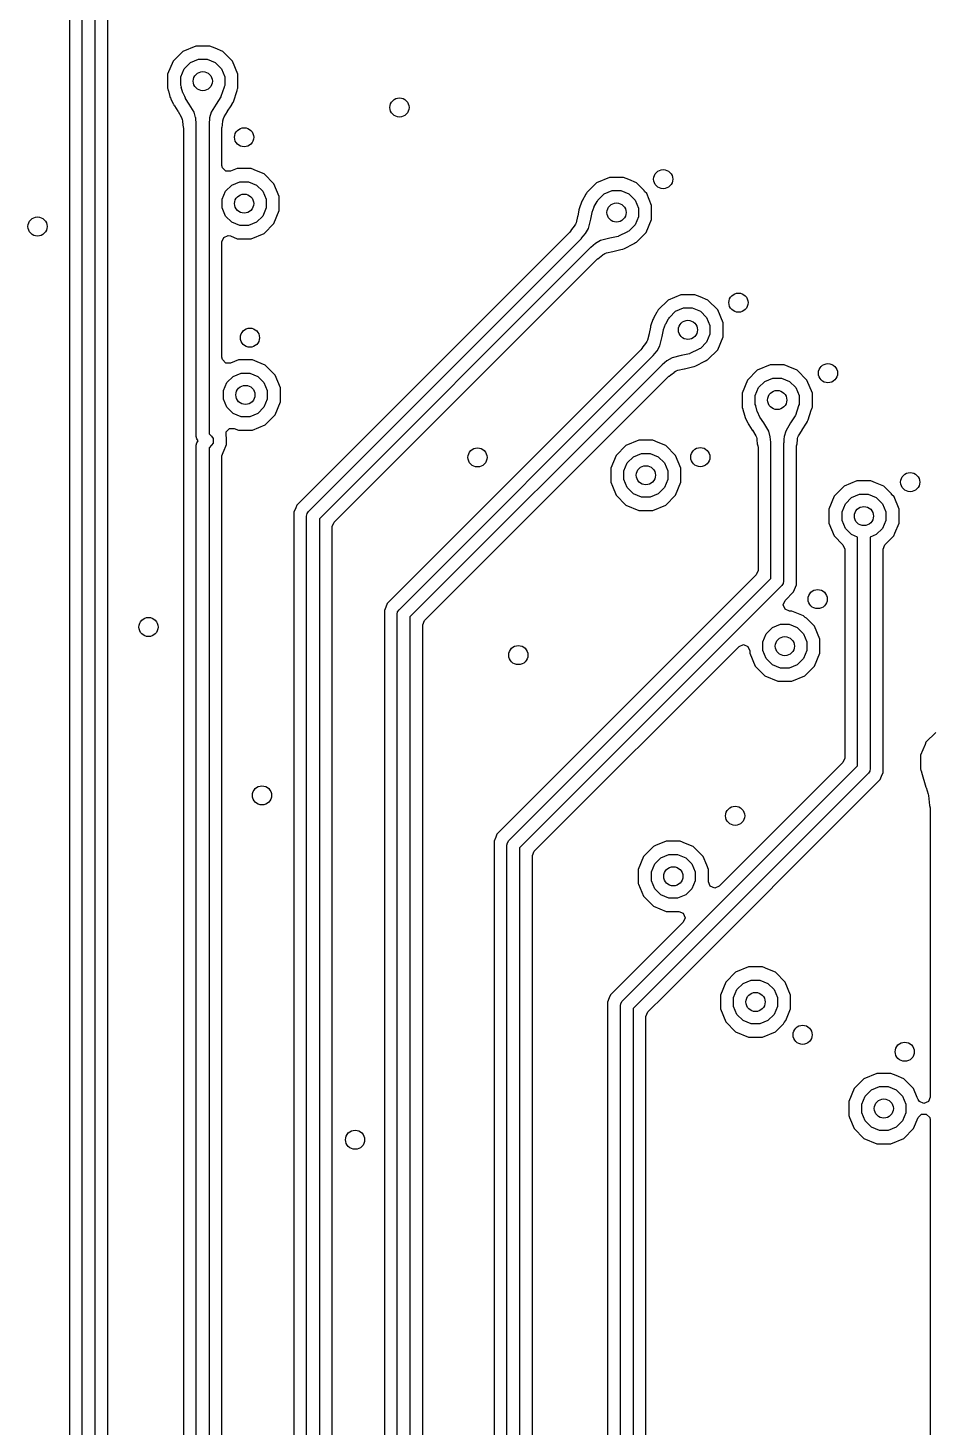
# Model space of a CAD drawing. Extents: x 114.9 to 199.6, y -137.1 to -76.7.
# Drawn here: x 184.49 to 191.57, y -117.77 to -106.8 of the extents above; entities that cross this region are included whole.
import ezdxf

# ---------------------------------------------------------------- set-up
doc = ezdxf.new("R2010")
doc.units = 0
doc.layers.add('BLACK', color=7, linetype='CONTINUOUS')

msp = doc.modelspace()

# ---------------------------------------------------------------- linework, layer by layer
at = {"layer": 'BLACK', "linetype": 'CONTINUOUS'}
for p, q in [((184.8095, -97.700065), (184.8095, -121.497363)), ((184.91, -121.559289), (184.91, -97.73)), ((185.01, -97.75071), (185.01, -121.58)), ((185.1105, -121.609936), (185.1105, -106.135198)), ((185.800986, -106.944637), (185.699728, -106.986581)), ((185.800988, -106.944637), (185.800986, -106.944637)), ((185.910588, -106.944637), (185.800988, -106.944637)), ((185.910589, -106.944637), (185.910588, -106.944637)), ((185.952532, -106.962011), (185.910589, -106.944637)), ((185.699728, -106.986581), (185.622232, -107.064077)), ((185.758563, -107.07463), (185.821647, -107.0485)), ((185.821647, -107.0485), (185.889929, -107.0485)), ((185.889929, -107.0485), (185.953013, -107.07463)), ((186.011846, -106.98658), (185.952532, -106.962011)), ((186.011847, -106.986581), (186.011846, -106.98658)), ((186.011849, -106.986582), (186.011847, -106.986581)), ((186.089343, -107.064076), (186.011849, -106.986582)), ((185.622232, -107.064077), (185.580288, -107.165335)), ((185.580288, -107.165335), (185.580288, -107.274937)), ((185.684151, -107.185996), (185.710281, -107.122912)), ((185.710281, -107.122912), (185.758563, -107.07463)), ((185.953013, -107.07463), (186.001295, -107.122912)), ((186.001295, -107.122912), (186.027425, -107.185996)), ((186.089343, -107.064077), (186.089343, -107.064076)), ((186.089345, -107.064079), (186.089343, -107.064077)), ((186.131288, -107.165337), (186.089345, -107.064079)), ((186.131288, -107.274937), (186.131288, -107.165337)), ((185.580288, -107.274937), (185.582279, -107.279745)), ((185.582279, -107.279745), (185.585257, -107.292254)), ((185.684151, -107.254278), (185.684151, -107.185996)), ((185.687881, -107.263283), (185.684151, -107.254278)), ((185.687505, -107.266354), (185.687881, -107.263283)), ((185.699929, -107.311085), (185.687505, -107.266354)), ((186.02322, -107.266809), (185.998186, -107.341429)), ((186.02359, -107.265435), (186.02322, -107.266809)), ((186.027425, -107.254278), (186.023339, -107.26414)), ((186.023339, -107.26414), (186.02359, -107.265435)), ((186.027425, -107.185996), (186.027425, -107.254278)), ((186.126187, -107.290184), (186.128667, -107.281263)), ((186.128667, -107.281263), (186.131288, -107.274937)), ((185.585257, -107.292254), (185.58544, -107.292223)), ((185.58544, -107.292223), (185.585851, -107.294584)), ((185.585851, -107.294584), (185.598276, -107.339318)), ((185.598276, -107.339318), (185.600946, -107.347591)), ((185.600946, -107.347591), (185.60161, -107.349392)), ((185.60161, -107.349392), (185.604963, -107.357443)), ((185.604963, -107.357443), (185.604968, -107.357453)), ((185.604968, -107.357453), (185.624211, -107.39875)), ((185.700596, -107.312894), (185.699929, -107.311085)), ((185.713892, -107.341429), (185.700596, -107.312894)), ((185.719839, -107.354191), (185.713892, -107.341429)), ((185.720694, -107.355717), (185.719839, -107.354191)), ((185.750086, -107.399947), (185.720694, -107.355717)), ((185.996918, -107.344062), (185.96066, -107.400123)), ((185.998186, -107.341429), (185.996918, -107.344062)), ((186.08697, -107.398745), (186.09196, -107.389856)), ((186.09196, -107.389856), (186.091967, -107.389842)), ((186.091967, -107.389842), (186.09197, -107.389837)), ((186.09197, -107.389837), (186.093238, -107.387204)), ((186.093238, -107.387204), (186.098207, -107.374985)), ((186.098207, -107.374985), (186.123241, -107.300365)), ((186.123241, -107.300365), (186.125091, -107.294242)), ((186.125091, -107.294242), (186.125461, -107.292868)), ((186.125461, -107.292866), (186.125484, -107.292716)), ((186.125461, -107.292868), (186.125461, -107.292866)), ((186.125484, -107.292716), (186.126058, -107.290647)), ((186.126058, -107.290647), (186.126184, -107.290183)), ((186.126184, -107.290183), (186.126187, -107.290184)), ((185.624211, -107.39875), (185.62554, -107.401345)), ((185.62554, -107.401345), (185.627805, -107.405767)), ((185.627805, -107.405767), (185.628656, -107.407285)), ((185.628656, -107.407285), (185.632821, -107.4141)), ((185.632821, -107.4141), (185.660111, -107.455167)), ((185.660111, -107.455167), (185.661401, -107.457217)), ((185.661401, -107.457217), (185.687135, -107.500434)), ((185.687135, -107.500434), (185.692259, -107.512437)), ((185.788404, -107.464297), (185.750086, -107.399947)), ((185.788404, -107.464298), (185.788404, -107.464297)), ((185.788406, -107.464302), (185.788404, -107.464298)), ((185.799362, -107.50391), (185.788406, -107.464302)), ((185.922029, -107.463831), (185.909629, -107.507665)), ((185.96066, -107.400123), (185.922029, -107.46383)), ((185.922029, -107.46383), (185.922029, -107.463831)), ((186.017845, -107.512692), (186.023094, -107.500632)), ((186.023094, -107.500632), (186.049729, -107.456709)), ((186.049729, -107.456709), (186.050483, -107.455505)), ((186.050483, -107.455505), (186.077257, -107.414108)), ((186.077257, -107.414108), (186.085505, -107.401356)), ((186.085505, -107.401356), (186.08697, -107.398745)), ((185.692259, -107.512437), (185.694807, -107.521648)), ((185.694807, -107.521648), (185.694816, -107.521678)), ((185.694816, -107.521678), (185.696446, -107.530994)), ((185.696446, -107.530994), (185.69898, -107.564034)), ((185.69898, -107.564034), (185.698981, -107.564036)), ((185.698981, -107.564036), (185.702931, -107.579266)), ((185.702931, -107.579266), (185.7045, -107.591568)), ((185.7045, -107.591568), (185.7045, -110.039761)), ((185.800493, -107.507996), (185.799362, -107.50391)), ((185.804171, -107.555969), (185.800493, -107.507996)), ((185.805, -107.557771), (185.804171, -107.555969)), ((185.805, -110.005), (185.805, -107.557771)), ((185.905845, -107.555987), (185.905, -107.557647)), ((185.905, -107.557647), (185.905, -109.984289)), ((185.909628, -107.507667), (185.905845, -107.555987)), ((185.909629, -107.507665), (185.909628, -107.507667)), ((186.0055, -107.590603), (186.005994, -107.58366)), ((186.0055, -107.880748), (186.0055, -107.590603)), ((186.005994, -107.58366), (186.006453, -107.580451)), ((186.006453, -107.580451), (186.011023, -107.564221)), ((186.011023, -107.564221), (186.013733, -107.529591)), ((186.013733, -107.529591), (186.013955, -107.528043)), ((186.013955, -107.528043), (186.014259, -107.527528)), ((186.014259, -107.527528), (186.015308, -107.521659)), ((186.015308, -107.521659), (186.017845, -107.512692)), ((186.00923, -107.8995), (186.0055, -107.880748)), ((186.035749, -107.926018), (186.00923, -107.8995)), ((186.073252, -107.926018), (186.035749, -107.926018)), ((186.125198, -107.9045), (186.073252, -107.926018)), ((186.1252, -107.9045), (186.125198, -107.9045)), ((186.2348, -107.9045), (186.1252, -107.9045)), ((186.234801, -107.9045), (186.2348, -107.9045)), ((186.276744, -107.921874), (186.234801, -107.9045)), ((186.336058, -107.946443), (186.276744, -107.921874)), ((186.034493, -108.082775), (186.082775, -108.034493)), ((186.082775, -108.034493), (186.145859, -108.008363)), ((186.145859, -108.008363), (186.214141, -108.008363)), ((186.214141, -108.008363), (186.277225, -108.034493)), ((186.277225, -108.034493), (186.325507, -108.082775)), ((186.336059, -107.946444), (186.336058, -107.946443)), ((186.336061, -107.946445), (186.336059, -107.946444)), ((186.413555, -108.023939), (186.336061, -107.946445)), ((186.413555, -108.02394), (186.413555, -108.023939)), ((186.413557, -108.023942), (186.413555, -108.02394)), ((186.4555, -108.1252), (186.413557, -108.023942)), ((188.943939, -108.016444), (188.866443, -108.093941)), ((188.94394, -108.016444), (188.943939, -108.016444)), ((189.045198, -107.9745), (188.94394, -108.016444)), ((189.0452, -107.9745), (189.045198, -107.9745)), ((189.1548, -107.9745), (189.0452, -107.9745)), ((189.154801, -107.9745), (189.1548, -107.9745)), ((189.196744, -107.991874), (189.154801, -107.9745)), ((189.256058, -108.016443), (189.196744, -107.991874)), ((189.256059, -108.016444), (189.256058, -108.016443)), ((189.256061, -108.016445), (189.256059, -108.016444)), ((189.317417, -108.077801), (189.256061, -108.016445)), ((186.008363, -108.145859), (186.034493, -108.082775)), ((186.008363, -108.214141), (186.008363, -108.145859)), ((186.325507, -108.082775), (186.351637, -108.145859)), ((186.351637, -108.145859), (186.351637, -108.214141)), ((186.4555, -108.2348), (186.4555, -108.1252)), ((188.833729, -108.152057), (188.829775, -108.159782)), ((188.856471, -108.111799), (188.833729, -108.152057)), ((188.857856, -108.109828), (188.856471, -108.111799)), ((188.864438, -108.09878), (188.857706, -108.109723)), ((188.857706, -108.109723), (188.857856, -108.109828)), ((188.866442, -108.093942), (188.864438, -108.09878)), ((188.866443, -108.093941), (188.866442, -108.093942)), ((188.950759, -108.161788), (188.954493, -108.152775)), ((188.954493, -108.152775), (189.002775, -108.104493)), ((189.002775, -108.104493), (189.065859, -108.078363)), ((189.065859, -108.078363), (189.134141, -108.078363)), ((189.134141, -108.078363), (189.197225, -108.104493)), ((189.197225, -108.104493), (189.245507, -108.152775)), ((189.245507, -108.152775), (189.271637, -108.215859)), ((189.320675, -108.085666), (189.317417, -108.077801)), ((189.336814, -108.101805), (189.320675, -108.085666)), ((189.3755, -108.1952), (189.336814, -108.101805)), ((186.034493, -108.277225), (186.008363, -108.214141)), ((186.351637, -108.214141), (186.325507, -108.277225)), ((186.413557, -108.336058), (186.4555, -108.2348)), ((188.805307, -108.229577), (188.795595, -108.278516)), ((188.807165, -108.22178), (188.805307, -108.229577)), ((188.807632, -108.220105), (188.807165, -108.22178)), ((188.810096, -108.212415), (188.807632, -108.220105)), ((188.825613, -108.169692), (188.810096, -108.212415)), ((188.828968, -108.161533), (188.825613, -108.169692)), ((188.829775, -108.159782), (188.828968, -108.161533)), ((188.898341, -108.302763), (188.908787, -108.250123)), ((188.908787, -108.250123), (188.909259, -108.24843)), ((188.909259, -108.24843), (188.924778, -108.205701)), ((188.924778, -108.205701), (188.925587, -108.203946)), ((188.925587, -108.203946), (188.948326, -108.163692)), ((188.948326, -108.163692), (188.950759, -108.161788)), ((189.271637, -108.215859), (189.271637, -108.284141)), ((189.3755, -108.3048), (189.3755, -108.1952)), ((186.082775, -108.325507), (186.034493, -108.277225)), ((186.145859, -108.351637), (186.082775, -108.325507)), ((186.214141, -108.351637), (186.145859, -108.351637)), ((186.277225, -108.325507), (186.214141, -108.351637)), ((186.325507, -108.277225), (186.277225, -108.325507)), ((186.336061, -108.413555), (186.413555, -108.336061)), ((186.413555, -108.33606), (186.413557, -108.336058)), ((186.413555, -108.336061), (186.413555, -108.33606)), ((188.767947, -108.357807), (188.74646, -108.382892)), ((188.77341, -108.350006), (188.767947, -108.357807)), ((188.778018, -108.341837), (188.77341, -108.350006)), ((188.782878, -108.329643), (188.778018, -108.341837)), ((188.79507, -108.280857), (188.782878, -108.329643)), ((188.795595, -108.278516), (188.79507, -108.280857)), ((188.857888, -108.414981), (188.880169, -108.375485)), ((188.880169, -108.375485), (188.898341, -108.302763)), ((189.245507, -108.347225), (189.197225, -108.395507)), ((189.271637, -108.284141), (189.245507, -108.347225)), ((189.333557, -108.406058), (189.3755, -108.3048)), ((186.0055, -108.479251), (186.019852, -108.444603)), ((186.0055, -109.38489), (186.0055, -108.479251)), ((186.019852, -108.444603), (186.0545, -108.430251)), ((186.0545, -108.430251), (186.073246, -108.433979)), ((186.073246, -108.433979), (186.1252, -108.4555)), ((186.1252, -108.4555), (186.125202, -108.4555)), ((186.125202, -108.4555), (186.234798, -108.4555)), ((186.234798, -108.4555), (186.2348, -108.4555)), ((186.2348, -108.4555), (186.336058, -108.413557)), ((186.336058, -108.413557), (186.33606, -108.413555)), ((186.33606, -108.413555), (186.336061, -108.413555)), ((188.730907, -108.406252), (186.592414, -110.544745)), ((186.684645, -110.594645), (188.825889, -108.453399)), ((188.738504, -108.39643), (188.730907, -108.406252)), ((188.746455, -108.3829), (188.738504, -108.39643)), ((188.74646, -108.382892), (188.746455, -108.3829)), ((188.825889, -108.453399), (188.826581, -108.451529)), ((188.826581, -108.451529), (188.839455, -108.436499)), ((188.839455, -108.436499), (188.857888, -108.414981)), ((188.975267, -108.46951), (188.935435, -108.491818)), ((188.97527, -108.469509), (188.975267, -108.46951)), ((189.047261, -108.451652), (188.97527, -108.469509)), ((189.112347, -108.437461), (189.047261, -108.451652)), ((189.115079, -108.436499), (189.112347, -108.437461)), ((189.18541, -108.401402), (189.115079, -108.436499)), ((189.186632, -108.400697), (189.18541, -108.401402)), ((189.187385, -108.399582), (189.186632, -108.400697)), ((189.197225, -108.395507), (189.187385, -108.399582)), ((189.241768, -108.490696), (189.249834, -108.486134)), ((189.249834, -108.486134), (189.256058, -108.483557)), ((189.256058, -108.483557), (189.333557, -108.406058)), ((188.896705, -108.524005), (186.77, -110.65071)), ((188.89847, -108.523431), (188.896705, -108.524005)), ((188.935435, -108.491818), (188.89847, -108.523431)), ((188.967039, -108.603609), (188.993599, -108.580893)), ((188.993599, -108.580893), (188.994842, -108.579961)), ((188.994842, -108.579961), (188.995416, -108.579813)), ((188.995416, -108.579813), (189.000303, -108.576405)), ((189.000303, -108.576405), (189.008687, -108.57171)), ((189.008687, -108.57171), (189.020826, -108.566905)), ((189.020826, -108.566905), (189.070618, -108.554554)), ((189.070618, -108.554554), (189.071799, -108.554279)), ((189.071799, -108.554279), (189.134822, -108.540539)), ((189.134822, -108.540539), (189.147387, -108.536972)), ((189.147387, -108.536972), (189.150119, -108.53601)), ((189.150119, -108.53601), (189.162186, -108.530898)), ((189.162186, -108.530898), (189.232517, -108.495801)), ((189.232517, -108.495801), (189.238131, -108.492785)), ((189.238131, -108.492785), (189.239353, -108.49208)), ((189.239353, -108.49208), (189.239362, -108.492071)), ((189.239362, -108.492071), (189.239445, -108.492011)), ((189.239445, -108.492011), (189.240837, -108.491223)), ((189.240837, -108.491223), (189.241764, -108.490689)), ((189.241764, -108.490689), (189.241768, -108.490696)), ((186.884851, -110.677987), (188.944478, -108.618359)), ((188.944478, -108.618359), (188.949713, -108.613819)), ((188.949713, -108.613819), (188.952313, -108.611868)), ((188.952313, -108.611868), (188.967039, -108.603609)), ((189.605198, -108.8945), (189.50394, -108.936444)), ((189.6052, -108.8945), (189.605198, -108.8945)), ((189.7148, -108.8945), (189.6052, -108.8945)), ((189.714801, -108.8945), (189.7148, -108.8945)), ((189.756744, -108.911874), (189.714801, -108.8945)), ((189.816058, -108.936443), (189.756744, -108.911874)), ((189.416471, -109.031799), (189.393729, -109.072057)), ((189.417856, -109.029828), (189.416471, -109.031799)), ((189.424438, -109.01878), (189.417706, -109.029723)), ((189.417706, -109.029723), (189.417856, -109.029828)), ((189.426442, -109.013942), (189.424438, -109.01878)), ((189.426443, -109.013941), (189.426442, -109.013942)), ((189.503939, -108.936444), (189.426443, -109.013941)), ((189.50394, -108.936444), (189.503939, -108.936444)), ((189.514493, -109.072775), (189.562775, -109.024493)), ((189.562775, -109.024493), (189.625859, -108.998363)), ((189.625859, -108.998363), (189.694141, -108.998363)), ((189.694141, -108.998363), (189.757225, -109.024493)), ((189.757225, -109.024493), (189.805507, -109.072775)), ((189.816059, -108.936444), (189.816058, -108.936443)), ((189.816061, -108.936445), (189.816059, -108.936444)), ((189.893555, -109.013939), (189.816061, -108.936445)), ((189.893555, -109.01394), (189.893555, -109.013939)), ((189.893557, -109.013942), (189.893555, -109.01394)), ((189.9355, -109.1152), (189.893557, -109.013942)), ((189.367165, -109.14178), (189.365307, -109.149577)), ((189.367632, -109.140105), (189.367165, -109.14178)), ((189.370096, -109.132415), (189.367632, -109.140105)), ((189.385613, -109.089692), (189.370096, -109.132415)), ((189.388968, -109.081533), (189.385613, -109.089692)), ((189.389775, -109.079782), (189.388968, -109.081533)), ((189.393729, -109.072057), (189.389775, -109.079782)), ((189.469259, -109.16843), (189.484778, -109.125701)), ((189.484778, -109.125701), (189.485587, -109.123946)), ((189.485587, -109.123946), (189.508326, -109.083692)), ((189.508326, -109.083692), (189.510759, -109.081788)), ((189.510759, -109.081788), (189.514493, -109.072775)), ((189.805507, -109.072775), (189.831637, -109.135859)), ((189.831637, -109.135859), (189.831637, -109.204141)), ((189.9355, -109.2248), (189.9355, -109.1152)), ((189.342878, -109.249643), (189.338018, -109.261837)), ((189.35507, -109.200857), (189.342878, -109.249643)), ((189.355595, -109.198516), (189.35507, -109.200857)), ((189.365307, -109.149577), (189.355595, -109.198516)), ((189.440169, -109.295485), (189.458341, -109.222763)), ((189.458341, -109.222763), (189.468787, -109.170123)), ((189.468787, -109.170123), (189.469259, -109.16843)), ((189.831637, -109.204141), (189.805507, -109.267225)), ((189.893557, -109.326058), (189.9355, -109.2248)), ((189.290907, -109.326252), (187.302414, -111.314745)), ((189.298504, -109.31643), (189.290907, -109.326252)), ((189.306455, -109.3029), (189.298504, -109.31643)), ((189.30646, -109.302892), (189.306455, -109.3029)), ((189.327947, -109.277807), (189.30646, -109.302892)), ((189.33341, -109.270006), (189.327947, -109.277807)), ((189.338018, -109.261837), (189.33341, -109.270006)), ((189.386581, -109.371529), (189.399455, -109.356499)), ((189.399455, -109.356499), (189.417888, -109.334981)), ((189.417888, -109.334981), (189.440169, -109.295485)), ((189.672347, -109.357461), (189.607261, -109.371652)), ((189.675079, -109.356499), (189.672347, -109.357461)), ((189.74541, -109.321402), (189.675079, -109.356499)), ((189.746632, -109.320697), (189.74541, -109.321402)), ((189.747385, -109.319582), (189.746632, -109.320697)), ((189.757225, -109.315507), (189.747385, -109.319582)), ((189.805507, -109.267225), (189.757225, -109.315507)), ((189.816058, -109.403557), (189.893557, -109.326058)), ((186.00923, -109.403642), (186.0055, -109.38489)), ((186.035749, -109.43016), (186.00923, -109.403642)), ((186.073252, -109.43016), (186.035749, -109.43016)), ((186.135198, -109.4045), (186.073252, -109.43016)), ((186.1352, -109.4045), (186.135198, -109.4045)), ((186.2448, -109.4045), (186.1352, -109.4045)), ((186.244801, -109.4045), (186.2448, -109.4045)), ((186.28222, -109.42), (186.244801, -109.4045)), ((186.346058, -109.446443), (186.28222, -109.42)), ((186.346059, -109.446444), (186.346058, -109.446443)), ((186.346061, -109.446445), (186.346059, -109.446444)), ((186.423555, -109.523939), (186.346061, -109.446445)), ((187.394645, -111.364645), (189.385889, -109.373399)), ((189.456705, -109.444005), (187.48, -111.42071)), ((189.385889, -109.373399), (189.386581, -109.371529)), ((189.45847, -109.443431), (189.456705, -109.444005)), ((189.495435, -109.411818), (189.45847, -109.443431)), ((189.535267, -109.38951), (189.495435, -109.411818)), ((189.53527, -109.389509), (189.535267, -109.38951)), ((189.607261, -109.371652), (189.53527, -109.389509)), ((189.580826, -109.486905), (189.630618, -109.474554)), ((189.630618, -109.474554), (189.631799, -109.474279)), ((189.631799, -109.474279), (189.694822, -109.460539)), ((189.694822, -109.460539), (189.707387, -109.456972)), ((189.707387, -109.456972), (189.710119, -109.45601)), ((189.710119, -109.45601), (189.722186, -109.450898)), ((189.722186, -109.450898), (189.792517, -109.415801)), ((189.792517, -109.415801), (189.798131, -109.412785)), ((189.798131, -109.412785), (189.799353, -109.41208)), ((189.799353, -109.41208), (189.799362, -109.412071)), ((189.799362, -109.412071), (189.799445, -109.412011)), ((189.799445, -109.412011), (189.800868, -109.411206)), ((189.800868, -109.411206), (189.801764, -109.410689)), ((189.801764, -109.410689), (189.801768, -109.410696)), ((189.801768, -109.410696), (189.809834, -109.406134)), ((189.809834, -109.406134), (189.816058, -109.403557)), ((190.305198, -109.4445), (190.20394, -109.486444)), ((190.3052, -109.4445), (190.305198, -109.4445)), ((190.4148, -109.4445), (190.3052, -109.4445)), ((190.414801, -109.4445), (190.4148, -109.4445)), ((190.44491, -109.456972), (190.414801, -109.4445)), ((190.516058, -109.486443), (190.44491, -109.456972)), ((186.018363, -109.645859), (186.044493, -109.582775)), ((186.044493, -109.582775), (186.092775, -109.534493)), ((186.092775, -109.534493), (186.155859, -109.508363)), ((186.155859, -109.508363), (186.224141, -109.508363)), ((186.224141, -109.508363), (186.287225, -109.534493)), ((186.287225, -109.534493), (186.335507, -109.582775)), ((186.335507, -109.582775), (186.361637, -109.645859)), ((186.423555, -109.52394), (186.423555, -109.523939)), ((186.423557, -109.523942), (186.423555, -109.52394)), ((186.4655, -109.6252), (186.423557, -109.523942)), ((188.787639, -110.255198), (189.504478, -109.538359)), ((189.504478, -109.538359), (189.509713, -109.533819)), ((189.509713, -109.533819), (189.512313, -109.531868)), ((189.512313, -109.531868), (189.527039, -109.523609)), ((189.527039, -109.523609), (189.553599, -109.500893)), ((189.553599, -109.500893), (189.554842, -109.499961)), ((189.554842, -109.499961), (189.555416, -109.499813)), ((189.555416, -109.499813), (189.560303, -109.496405)), ((189.560303, -109.496405), (189.568687, -109.49171)), ((189.568687, -109.49171), (189.580826, -109.486905)), ((190.126444, -109.56394), (190.0845, -109.665198)), ((190.20394, -109.486444), (190.126444, -109.56394)), ((190.214493, -109.622775), (190.262775, -109.574493)), ((190.262775, -109.574493), (190.325859, -109.548363)), ((190.325859, -109.548363), (190.394141, -109.548363)), ((190.394141, -109.548363), (190.457225, -109.574493)), ((190.457225, -109.574493), (190.505507, -109.622775)), ((190.516059, -109.486444), (190.516058, -109.486443)), ((190.516061, -109.486445), (190.516059, -109.486444)), ((190.593555, -109.563939), (190.516061, -109.486445)), ((190.593555, -109.56394), (190.593555, -109.563939)), ((190.593557, -109.563942), (190.593555, -109.56394)), ((190.6355, -109.6652), (190.593557, -109.563942)), ((186.018363, -109.714141), (186.018363, -109.645859)), ((186.361637, -109.645859), (186.361637, -109.714141)), ((186.4655, -109.7348), (186.4655, -109.6252)), ((190.0845, -109.665198), (190.0845, -109.7748)), ((190.188363, -109.685859), (190.214493, -109.622775)), ((190.188363, -109.754141), (190.188363, -109.685859)), ((190.505507, -109.622775), (190.531637, -109.685859)), ((190.531637, -109.685859), (190.531637, -109.754141)), ((190.6355, -109.7748), (190.6355, -109.6652)), ((186.044493, -109.777225), (186.018363, -109.714141)), ((186.092775, -109.825507), (186.044493, -109.777225)), ((186.335507, -109.777225), (186.287225, -109.825507)), ((186.361637, -109.714141), (186.335507, -109.777225)), ((186.423557, -109.836058), (186.4655, -109.7348)), ((190.0845, -109.7748), (190.086503, -109.779636)), ((190.086503, -109.779636), (190.089485, -109.792151)), ((190.089485, -109.792151), (190.089665, -109.79212)), ((190.089665, -109.79212), (190.090078, -109.794485)), ((190.090078, -109.794485), (190.102462, -109.839022)), ((190.192096, -109.763154), (190.188363, -109.754141)), ((190.191722, -109.766221), (190.192096, -109.763154)), ((190.204107, -109.810762), (190.191722, -109.766221)), ((190.527451, -109.766663), (190.502537, -109.84121)), ((190.527816, -109.765301), (190.527451, -109.766663)), ((190.531637, -109.754141), (190.527561, -109.763981)), ((190.527561, -109.763981), (190.527816, -109.765301)), ((190.602597, -109.874651), (190.627511, -109.800104)), ((190.627511, -109.800104), (190.629355, -109.793972)), ((190.629355, -109.793972), (190.62972, -109.79261)), ((190.62972, -109.792599), (190.629732, -109.792523)), ((190.62972, -109.79261), (190.62972, -109.792599)), ((190.629732, -109.792523), (190.630054, -109.79136)), ((190.630054, -109.79136), (190.630439, -109.789926)), ((190.630439, -109.789926), (190.630451, -109.789929)), ((190.630451, -109.789929), (190.632924, -109.781015)), ((190.632924, -109.781015), (190.6355, -109.7748)), ((186.155859, -109.851637), (186.092775, -109.825507)), ((186.224141, -109.851637), (186.155859, -109.851637)), ((186.287225, -109.825507), (186.224141, -109.851637)), ((186.2448, -109.9555), (186.346058, -109.913557)), ((186.346058, -109.913557), (186.34606, -109.913555)), ((186.34606, -109.913555), (186.346061, -109.913555)), ((186.346061, -109.913555), (186.423555, -109.836061)), ((186.423555, -109.83606), (186.423557, -109.836058)), ((186.423555, -109.836061), (186.423555, -109.83606)), ((190.102462, -109.839022), (190.105116, -109.847249)), ((190.105116, -109.847249), (190.105783, -109.849056)), ((190.105783, -109.849056), (190.109188, -109.857221)), ((190.109188, -109.857221), (190.117332, -109.874654)), ((190.117332, -109.874654), (190.128433, -109.898418)), ((190.128433, -109.898418), (190.131078, -109.903557)), ((190.131078, -109.903557), (190.13213, -109.905602)), ((190.13213, -109.905602), (190.132985, -109.907118)), ((190.132985, -109.907118), (190.137193, -109.913958)), ((190.137193, -109.913958), (190.16491, -109.955397)), ((190.204773, -109.812569), (190.204107, -109.810762)), ((190.224018, -109.853767), (190.204773, -109.812569)), ((190.224881, -109.855297), (190.224018, -109.853767)), ((190.254715, -109.899902), (190.224881, -109.855297)), ((190.293287, -109.964174), (190.254715, -109.899902)), ((190.465284, -109.899902), (190.427021, -109.96341)), ((190.501286, -109.843822), (190.465284, -109.899902)), ((190.502537, -109.84121), (190.501286, -109.843822)), ((190.555216, -109.9551), (190.590066, -109.900817)), ((190.590066, -109.900817), (190.596436, -109.889393)), ((190.596436, -109.889393), (190.597687, -109.886781)), ((190.597687, -109.886781), (190.602597, -109.874651)), ((185.808806, -110.024134), (185.805, -110.005)), ((185.905, -109.984289), (185.925355, -110.004644)), ((185.925355, -110.004644), (185.936194, -110.020865)), ((185.936194, -110.020865), (185.936194, -110.020866)), ((185.936194, -110.020866), (185.936194, -110.059135)), ((186.038871, -109.968641), (186.065387, -109.94212)), ((186.038874, -110.006143), (186.038871, -109.968641)), ((186.040499, -110.010064), (186.038874, -110.006143)), ((186.040499, -110.069936), (186.040499, -110.010064)), ((186.065387, -109.94212), (186.102888, -109.942116)), ((186.102888, -109.942116), (186.1352, -109.9555)), ((186.1352, -109.9555), (186.135202, -109.9555)), ((186.135202, -109.9555), (186.244798, -109.9555)), ((186.244798, -109.9555), (186.2448, -109.9555)), ((190.16491, -109.955397), (190.166196, -109.957425)), ((190.166196, -109.957425), (190.192078, -110.000552)), ((190.192078, -110.000552), (190.197265, -110.012613)), ((190.197265, -110.012613), (190.199782, -110.021646)), ((190.199782, -110.021646), (190.201434, -110.031024)), ((190.30546, -110.007858), (190.293287, -109.964174)), ((190.308809, -110.051221), (190.30546, -110.007858)), ((190.414628, -110.007352), (190.413089, -110.027059)), ((190.426806, -109.964174), (190.414628, -110.007352)), ((190.427021, -109.96341), (190.426806, -109.964174)), ((190.519264, -110.027159), (190.52031, -110.021296)), ((190.52031, -110.021296), (190.522919, -110.012045)), ((190.522919, -110.012045), (190.528106, -110.000061)), ((190.528106, -110.000061), (190.554536, -109.956193)), ((190.554536, -109.956193), (190.555216, -109.9551)), ((185.7045, -110.039761), (185.703626, -110.039761)), ((185.703626, -110.039761), (185.703626, -110.040239)), ((185.703626, -110.040239), (185.7045, -110.040239)), ((185.7045, -110.040239), (185.7045, -123.772363)), ((185.805, -110.075), (185.808806, -110.055866)), ((185.805, -123.834289), (185.805, -110.075)), ((185.819407, -110.04), (185.808806, -110.024134)), ((185.808806, -110.055866), (185.819407, -110.04)), ((185.925355, -110.075356), (185.905, -110.09571)), ((185.905, -110.09571), (185.905, -123.855)), ((185.936194, -110.059135), (185.925355, -110.075356)), ((186.0055, -110.157635), (186.016741, -110.130495)), ((186.014904, -110.129268), (186.017583, -110.125255)), ((186.016741, -110.130495), (186.014904, -110.129268)), ((186.017583, -110.125255), (186.017587, -110.125252)), ((186.017587, -110.125252), (186.040499, -110.069936)), ((189.17394, -110.076444), (189.096444, -110.15394)), ((189.275198, -110.0345), (189.17394, -110.076444)), ((189.2752, -110.0345), (189.275198, -110.0345)), ((189.3848, -110.0345), (189.2752, -110.0345)), ((189.384801, -110.0345), (189.3848, -110.0345)), ((189.426744, -110.051874), (189.384801, -110.0345)), ((189.486058, -110.076443), (189.426744, -110.051874)), ((189.486059, -110.076444), (189.486058, -110.076443)), ((189.486061, -110.076445), (189.486059, -110.076444)), ((189.563555, -110.153939), (189.486061, -110.076445)), ((190.201434, -110.031024), (190.203978, -110.063962)), ((190.203978, -110.063962), (190.203978, -110.063963)), ((190.203978, -110.063963), (190.207925, -110.079151)), ((190.207925, -110.079151), (190.2095, -110.091473)), ((190.2095, -110.091473), (190.2095, -111.057364)), ((190.309166, -110.055838), (190.308809, -110.051221)), ((190.31, -110.05765), (190.309166, -110.055838)), ((190.31, -111.11929), (190.31, -110.05765)), ((190.410842, -110.055848), (190.41, -110.057502)), ((190.41, -110.057502), (190.41, -111.14)), ((190.413089, -110.027059), (190.410842, -110.055848)), ((190.5105, -110.090444), (190.510991, -110.083521)), ((190.5105, -111.169936), (190.5105, -110.090444)), ((190.510991, -110.083521), (190.511449, -110.080305)), ((190.511449, -110.080305), (190.516022, -110.064059)), ((190.516022, -110.064059), (190.518742, -110.029205)), ((190.518742, -110.029205), (190.518961, -110.027673)), ((190.518961, -110.027673), (190.519264, -110.027159)), ((186.0055, -123.884936), (186.0055, -110.157635)), ((189.096444, -110.15394), (189.0545, -110.255198)), ((189.158363, -110.275859), (189.184493, -110.212775)), ((189.184493, -110.212775), (189.232775, -110.164493)), ((189.232775, -110.164493), (189.295859, -110.138363)), ((189.295859, -110.138363), (189.364141, -110.138363)), ((189.364141, -110.138363), (189.427225, -110.164493)), ((189.427225, -110.164493), (189.475507, -110.212775)), ((189.475507, -110.212775), (189.501637, -110.275859)), ((189.563555, -110.15394), (189.563555, -110.153939)), ((189.563557, -110.153942), (189.563555, -110.15394)), ((189.6055, -110.2552), (189.563557, -110.153942)), ((187.594851, -111.447987), (188.787639, -110.255198)), ((189.0545, -110.255198), (189.0545, -110.364801)), ((189.158363, -110.344141), (189.158363, -110.275859)), ((189.184493, -110.407225), (189.158363, -110.344141)), ((189.501637, -110.344141), (189.475507, -110.407225)), ((189.501637, -110.275859), (189.501637, -110.344141)), ((189.6055, -110.3648), (189.6055, -110.2552)), ((189.0545, -110.364801), (189.067608, -110.396445)), ((189.067608, -110.396445), (189.096443, -110.466058)), ((189.232775, -110.455507), (189.184493, -110.407225)), ((189.295859, -110.481637), (189.232775, -110.455507)), ((189.427225, -110.455507), (189.364141, -110.481637)), ((189.475507, -110.407225), (189.427225, -110.455507)), ((189.563557, -110.466058), (189.6055, -110.3648)), ((190.88394, -110.396444), (190.806444, -110.47394)), ((190.985198, -110.3545), (190.88394, -110.396444)), ((190.942775, -110.484493), (191.005859, -110.458363)), ((190.9852, -110.3545), (190.985198, -110.3545)), ((191.0948, -110.3545), (190.9852, -110.3545)), ((191.005859, -110.458363), (191.074141, -110.458363)), ((191.074141, -110.458363), (191.137225, -110.484493)), ((191.094801, -110.3545), (191.0948, -110.3545)), ((191.130926, -110.369464), (191.094801, -110.3545)), ((191.196058, -110.396443), (191.130926, -110.369464)), ((191.196059, -110.396444), (191.196058, -110.396443)), ((191.196061, -110.396445), (191.196059, -110.396444)), ((191.255008, -110.455392), (191.196061, -110.396445)), ((191.257377, -110.46111), (191.255008, -110.455392)), ((191.275924, -110.479657), (191.257377, -110.46111)), ((186.584048, -110.564943), (186.5695, -110.600062)), ((186.584049, -110.564941), (186.584048, -110.564943)), ((186.592411, -110.54475), (186.584049, -110.564941)), ((186.592414, -110.544745), (186.592411, -110.54475)), ((189.096443, -110.466058), (189.096444, -110.466059)), ((189.096444, -110.466059), (189.096445, -110.466061)), ((189.096445, -110.466061), (189.173939, -110.543555)), ((189.173939, -110.543555), (189.17394, -110.543555)), ((189.17394, -110.543555), (189.173942, -110.543557)), ((189.173942, -110.543557), (189.2752, -110.5855)), ((189.364141, -110.481637), (189.295859, -110.481637)), ((189.3848, -110.5855), (189.486058, -110.543557)), ((189.486058, -110.543557), (189.48606, -110.543555)), ((189.48606, -110.543555), (189.486061, -110.543555)), ((189.486061, -110.543555), (189.563555, -110.466061)), ((189.563555, -110.46606), (189.563557, -110.466058)), ((189.563555, -110.466061), (189.563555, -110.46606)), ((190.806444, -110.47394), (190.7645, -110.575198)), ((190.868363, -110.595859), (190.894493, -110.532775)), ((190.894493, -110.532775), (190.942775, -110.484493)), ((191.137225, -110.484493), (191.185507, -110.532775)), ((191.185507, -110.532775), (191.211637, -110.595859)), ((191.3155, -110.5752), (191.275924, -110.479657)), ((186.5695, -110.600062), (186.5695, -124.647364)), ((186.67, -110.63), (186.673806, -110.610866)), ((186.67, -124.709289), (186.67, -110.63)), ((186.673806, -110.610866), (186.684645, -110.594645)), ((186.77, -110.65071), (186.77, -124.73)), ((186.8705, -110.712634), (186.884851, -110.677987)), ((189.2752, -110.5855), (189.275202, -110.5855)), ((189.275202, -110.5855), (189.384798, -110.5855)), ((189.384798, -110.5855), (189.3848, -110.5855)), ((190.7645, -110.575198), (190.7645, -110.684801)), ((190.868363, -110.664141), (190.868363, -110.595859)), ((190.894493, -110.727225), (190.868363, -110.664141)), ((191.211637, -110.664141), (191.185507, -110.727225)), ((191.211637, -110.595859), (191.211637, -110.664141)), ((191.3155, -110.6848), (191.3155, -110.5752)), ((186.8705, -124.759936), (186.8705, -110.712634)), ((190.7645, -110.684801), (190.806443, -110.786058)), ((190.806443, -110.786058), (190.806444, -110.78606)), ((190.806444, -110.78606), (190.875148, -110.854763)), ((190.942775, -110.775507), (190.894493, -110.727225)), ((190.99, -110.795068), (190.942775, -110.775507)), ((191.137225, -110.775507), (191.09, -110.795068)), ((191.185507, -110.727225), (191.137225, -110.775507)), ((191.204852, -110.854763), (191.273557, -110.786058)), ((191.273557, -110.786058), (191.282385, -110.764745)), ((191.282385, -110.764745), (191.3155, -110.6848)), ((190.875148, -110.854763), (190.8895, -110.889411)), ((190.8895, -110.889411), (190.8895, -112.527364)), ((190.99, -112.58929), (190.99, -110.795068)), ((191.09, -110.795068), (191.09, -112.61)), ((191.1905, -110.889411), (191.204852, -110.854763)), ((191.1905, -112.639936), (191.1905, -110.889411)), ((190.195148, -111.092012), (188.162414, -113.124745)), ((188.254645, -113.174645), (190.31, -111.11929)), ((190.2095, -111.057364), (190.195148, -111.092012)), ((190.395355, -111.175355), (188.34, -113.23071)), ((190.406194, -111.159134), (190.395355, -111.175355)), ((190.41, -111.14), (190.406194, -111.159134)), ((190.421987, -111.290852), (190.487585, -111.225254)), ((190.487585, -111.225253), (190.487587, -111.225252)), ((190.487585, -111.225254), (190.487585, -111.225253)), ((190.487587, -111.225252), (190.496013, -111.204909)), ((190.496013, -111.204909), (190.5105, -111.169936)), ((187.302411, -111.31475), (187.290422, -111.343698)), ((187.302414, -111.314745), (187.302411, -111.31475)), ((190.407635, -111.3255), (190.421987, -111.290852)), ((190.421987, -111.360148), (190.407635, -111.3255)), ((187.290421, -111.343701), (187.2795, -111.370064)), ((187.2795, -111.370064), (187.2795, -125.217363)), ((187.290422, -111.343698), (187.290421, -111.343701)), ((187.38, -111.4), (187.383806, -111.380866)), ((187.38, -125.27929), (187.38, -111.4)), ((187.383806, -111.380866), (187.394645, -111.364645)), ((187.48, -111.42071), (187.48, -125.3)), ((187.5805, -111.482634), (187.594851, -111.447987)), ((190.456635, -111.3745), (190.421987, -111.360148)), ((190.4748, -111.3745), (190.456635, -111.3745)), ((190.474801, -111.3745), (190.4748, -111.3745)), ((190.500999, -111.385352), (190.474801, -111.3745)), ((190.566057, -111.4123), (190.500999, -111.385352)), ((190.580083, -111.426326), (190.566057, -111.4123)), ((190.590084, -111.430468), (190.580083, -111.426326)), ((190.653555, -111.493939), (190.590084, -111.430468)), ((187.5805, -125.329936), (187.5805, -111.482634)), ((190.248363, -111.615859), (190.274493, -111.552775)), ((190.274493, -111.552775), (190.322775, -111.504493)), ((190.322775, -111.504493), (190.385859, -111.478363)), ((190.385859, -111.478363), (190.454141, -111.478363)), ((190.454141, -111.478363), (190.517225, -111.504493)), ((190.517225, -111.504493), (190.565507, -111.552775)), ((190.565507, -111.552775), (190.591637, -111.615859)), ((190.653555, -111.49394), (190.653555, -111.493939)), ((190.653557, -111.493942), (190.653555, -111.49394)), ((190.6955, -111.5952), (190.653557, -111.493942)), ((188.454851, -113.257987), (190.060852, -111.651985)), ((190.060852, -111.651985), (190.0955, -111.637634)), ((190.0955, -111.637634), (190.130148, -111.651986)), ((190.130148, -111.651986), (190.1445, -111.686634)), ((190.248363, -111.684141), (190.248363, -111.615859)), ((190.591637, -111.615859), (190.591637, -111.684141)), ((190.6955, -111.7048), (190.6955, -111.5952)), ((190.1445, -111.686634), (190.1445, -111.7048)), ((190.1445, -111.7048), (190.186443, -111.806058)), ((190.274493, -111.747225), (190.248363, -111.684141)), ((190.322775, -111.795507), (190.274493, -111.747225)), ((190.565507, -111.747225), (190.517225, -111.795507)), ((190.591637, -111.684141), (190.565507, -111.747225)), ((190.653557, -111.806058), (190.6955, -111.7048)), ((190.186443, -111.806058), (190.186444, -111.806059)), ((190.186444, -111.806059), (190.186445, -111.806061)), ((190.186445, -111.806061), (190.263939, -111.883555)), ((190.263939, -111.883555), (190.26394, -111.883555)), ((190.26394, -111.883555), (190.263942, -111.883557)), ((190.263942, -111.883557), (190.3652, -111.9255)), ((190.385859, -111.821637), (190.322775, -111.795507)), ((190.454141, -111.821637), (190.385859, -111.821637)), ((190.517225, -111.795507), (190.454141, -111.821637)), ((190.4748, -111.9255), (190.576058, -111.883557)), ((190.576058, -111.883557), (190.57606, -111.883555)), ((190.57606, -111.883555), (190.576061, -111.883555)), ((190.576061, -111.883555), (190.653555, -111.806061)), ((190.653555, -111.80606), (190.653557, -111.806058)), ((190.653555, -111.806061), (190.653555, -111.80606)), ((190.3652, -111.9255), (190.365202, -111.9255)), ((190.365202, -111.9255), (190.474798, -111.9255)), ((190.474798, -111.9255), (190.4748, -111.9255)), ((191.60394, -112.326444), (191.526444, -112.40394)), ((191.519791, -112.42), (191.4845, -112.505198)), ((191.526443, -112.403942), (191.519791, -112.42)), ((191.526444, -112.40394), (191.526443, -112.403941)), ((191.526443, -112.403941), (191.526443, -112.403942)), ((190.8895, -112.527364), (190.875148, -112.562012)), ((191.4845, -112.505198), (191.4845, -112.5052)), ((191.4845, -112.5052), (191.4845, -112.6148)), ((189.144645, -114.434645), (190.99, -112.58929)), ((191.075355, -112.645355), (189.23, -114.49071)), ((190.875148, -112.562012), (189.904338, -113.532822)), ((191.086194, -112.629134), (191.075355, -112.645355)), ((191.09, -112.61), (191.086194, -112.629134)), ((191.17823, -112.669558), (191.1905, -112.639936)), ((191.4845, -112.6148), (191.486008, -112.618442)), ((191.486008, -112.618442), (191.4874, -112.621803)), ((191.4874, -112.621803), (191.49052, -112.634339)), ((191.49052, -112.634339), (191.490522, -112.634339)), ((191.490522, -112.634339), (191.490527, -112.634368)), ((191.490527, -112.634368), (191.490905, -112.635884)), ((191.490905, -112.635884), (191.490982, -112.63669)), ((191.490982, -112.63669), (191.490984, -112.6367)), ((191.490984, -112.6367), (191.526698, -112.755797)), ((189.477641, -114.385198), (191.167586, -112.695253)), ((191.167586, -112.695253), (191.167587, -112.695252)), ((191.167587, -112.695252), (191.17823, -112.669558)), ((191.526698, -112.755797), (191.52705, -112.756943)), ((191.52705, -112.756943), (191.527163, -112.757303)), ((191.527163, -112.757303), (191.527582, -112.758612)), ((191.527582, -112.758612), (191.544875, -112.811319)), ((191.544875, -112.811319), (191.546952, -112.820623)), ((191.546952, -112.820623), (191.547055, -112.821461)), ((191.547055, -112.821461), (191.553966, -112.898799)), ((191.553966, -112.898799), (191.558713, -112.916413)), ((191.558713, -112.916413), (191.559135, -112.919849)), ((191.559135, -112.919849), (191.558846, -112.920887)), ((191.558846, -112.920887), (191.5595, -112.92582)), ((191.5595, -112.92582), (191.5595, -115.186399)), ((188.152612, -113.148409), (188.1395, -113.180062)), ((188.1395, -113.180062), (188.1395, -125.907363)), ((188.152613, -113.148407), (188.152612, -113.148409)), ((188.162411, -113.12475), (188.152613, -113.148407)), ((188.162414, -113.124745), (188.162411, -113.12475)), ((188.24, -113.21), (188.243806, -113.190866)), ((188.243806, -113.190866), (188.254645, -113.174645)), ((189.490388, -113.17931), (189.406502, -113.214058)), ((189.49039, -113.17931), (189.490388, -113.17931)), ((189.59999, -113.17931), (189.49039, -113.17931)), ((189.599991, -113.17931), (189.59999, -113.17931)), ((189.641934, -113.196684), (189.599991, -113.17931)), ((189.701248, -113.221253), (189.641934, -113.196684)), ((188.24, -125.969289), (188.24, -113.21)), ((188.34, -113.23071), (188.34, -125.99)), ((188.4405, -113.292634), (188.454851, -113.257987)), ((188.4405, -126.019936), (188.4405, -113.292634)), ((189.311634, -113.29875), (189.26969, -113.400008)), ((189.38913, -113.221254), (189.311634, -113.29875)), ((189.395919, -113.218442), (189.38913, -113.221254)), ((189.406502, -113.214058), (189.395919, -113.218442)), ((189.399683, -113.357585), (189.447965, -113.309303)), ((189.447965, -113.309303), (189.511049, -113.283173)), ((189.511049, -113.283173), (189.579331, -113.283173)), ((189.579331, -113.283173), (189.642415, -113.309303)), ((189.642415, -113.309303), (189.690697, -113.357585)), ((189.701249, -113.221254), (189.701248, -113.221253)), ((189.701251, -113.221255), (189.701249, -113.221254)), ((189.778745, -113.298749), (189.701251, -113.221255)), ((189.778745, -113.29875), (189.778745, -113.298749)), ((189.778747, -113.298752), (189.778745, -113.29875)), ((189.807526, -113.36823), (189.778747, -113.298752)), ((189.26969, -113.400008), (189.26969, -113.509611)), ((189.373553, -113.420669), (189.399683, -113.357585)), ((189.373553, -113.488951), (189.373553, -113.420669)), ((189.690697, -113.357585), (189.716827, -113.420669)), ((189.716827, -113.420669), (189.716827, -113.488951)), ((189.820689, -113.400008), (189.807526, -113.36823)), ((189.82069, -113.400012), (189.820689, -113.400008)), ((189.82069, -113.498174), (189.82069, -113.400012)), ((189.26969, -113.509611), (189.27258, -113.516588)), ((189.27258, -113.516588), (189.311633, -113.610868)), ((189.399683, -113.552035), (189.373553, -113.488951)), ((189.716827, -113.488951), (189.690697, -113.552035)), ((189.835042, -113.532822), (189.82069, -113.498174)), ((189.86969, -113.547174), (189.835042, -113.532822)), ((189.904338, -113.532822), (189.86969, -113.547174)), ((189.311633, -113.610868), (189.311634, -113.610869)), ((189.311634, -113.610869), (189.311635, -113.610871)), ((189.311635, -113.610871), (189.389129, -113.688365)), ((189.447965, -113.600317), (189.399683, -113.552035)), ((189.511049, -113.626447), (189.447965, -113.600317)), ((189.579331, -113.626447), (189.511049, -113.626447)), ((189.642415, -113.600317), (189.579331, -113.626447)), ((189.690697, -113.552035), (189.642415, -113.600317)), ((189.389129, -113.688365), (189.38913, -113.688365)), ((189.38913, -113.688365), (189.389132, -113.688367)), ((189.389132, -113.688367), (189.49039, -113.73031)), ((189.49039, -113.73031), (189.490392, -113.73031)), ((189.490392, -113.73031), (189.588554, -113.73031)), ((189.588554, -113.73031), (189.623202, -113.744662)), ((189.623202, -113.744662), (189.637554, -113.77931)), ((189.623202, -113.813958), (189.052414, -114.384745)), ((189.637554, -113.77931), (189.623202, -113.813958)), ((190.135198, -114.1645), (190.03394, -114.206444)), ((190.1352, -114.1645), (190.135198, -114.1645)), ((190.2448, -114.1645), (190.1352, -114.1645)), ((190.244801, -114.1645), (190.2448, -114.1645)), ((190.286744, -114.181874), (190.244801, -114.1645)), ((190.346058, -114.206443), (190.286744, -114.181874)), ((189.956444, -114.28394), (189.9145, -114.385198)), ((190.03394, -114.206444), (189.956444, -114.28394)), ((190.044493, -114.342775), (190.092775, -114.294493)), ((190.092775, -114.294493), (190.155859, -114.268363)), ((190.155859, -114.268363), (190.224141, -114.268363)), ((190.224141, -114.268363), (190.287225, -114.294493)), ((190.287225, -114.294493), (190.335507, -114.342775)), ((190.346059, -114.206444), (190.346058, -114.206443)), ((190.346061, -114.206445), (190.346059, -114.206444)), ((190.423555, -114.283939), (190.346061, -114.206445)), ((190.423555, -114.28394), (190.423555, -114.283939)), ((190.423557, -114.283942), (190.423555, -114.28394)), ((190.4655, -114.3852), (190.423557, -114.283942)), ((189.043401, -114.406505), (189.0295, -114.440062)), ((189.043402, -114.406503), (189.043401, -114.406505)), ((189.052411, -114.38475), (189.043402, -114.406503)), ((189.052414, -114.384745), (189.052411, -114.38475)), ((189.344852, -114.517987), (189.477641, -114.385198)), ((189.9145, -114.385198), (189.9145, -114.3852)), ((189.9145, -114.3852), (189.9145, -114.4948)), ((190.018363, -114.405859), (190.044493, -114.342775)), ((190.018363, -114.474141), (190.018363, -114.405859)), ((190.335507, -114.342775), (190.361637, -114.405859)), ((190.361637, -114.405859), (190.361637, -114.474141)), ((190.4655, -114.4948), (190.4655, -114.3852)), ((189.0295, -114.440062), (189.0295, -128.067363)), ((189.13, -114.47), (189.133806, -114.450866)), ((189.13, -128.129289), (189.13, -114.47)), ((189.133806, -114.450866), (189.144645, -114.434645)), ((189.23, -114.49071), (189.23, -128.15)), ((189.3305, -114.552635), (189.344852, -114.517987)), ((189.9145, -114.4948), (189.956443, -114.596058)), ((190.044493, -114.537225), (190.018363, -114.474141)), ((190.361637, -114.474141), (190.335507, -114.537225)), ((190.427699, -114.586057), (190.4655, -114.4948)), ((189.3305, -128.179936), (189.3305, -114.552635)), ((189.956443, -114.596058), (189.956444, -114.596059)), ((189.956444, -114.596059), (189.956445, -114.596061)), ((189.956445, -114.596061), (190.033939, -114.673555)), ((190.092775, -114.585507), (190.044493, -114.537225)), ((190.155859, -114.611637), (190.092775, -114.585507)), ((190.224141, -114.611637), (190.155859, -114.611637)), ((190.287225, -114.585507), (190.224141, -114.611637)), ((190.335507, -114.537225), (190.287225, -114.585507)), ((190.346061, -114.673555), (190.409531, -114.610084)), ((190.409531, -114.610084), (190.413674, -114.600083)), ((190.413674, -114.600083), (190.427699, -114.586057)), ((190.033939, -114.673555), (190.03394, -114.673555)), ((190.03394, -114.673555), (190.033942, -114.673557)), ((190.033942, -114.673557), (190.1352, -114.7155)), ((190.1352, -114.7155), (190.135202, -114.7155)), ((190.135202, -114.7155), (190.244798, -114.7155)), ((190.244798, -114.7155), (190.2448, -114.7155)), ((190.2448, -114.7155), (190.346058, -114.673557)), ((190.346058, -114.673557), (190.34606, -114.673555)), ((190.34606, -114.673555), (190.346061, -114.673555)), ((191.040114, -115.041952), (190.962618, -115.119448)), ((191.141372, -115.000008), (191.040114, -115.041952)), ((191.141374, -115.000008), (191.141372, -115.000008)), ((191.250974, -115.000008), (191.141374, -115.000008)), ((191.250975, -115.000008), (191.250974, -115.000008)), ((191.292918, -115.017382), (191.250975, -115.000008)), ((191.352232, -115.041951), (191.292918, -115.017382)), ((191.352233, -115.041952), (191.352232, -115.041951)), ((191.352235, -115.041953), (191.352233, -115.041952)), ((191.429729, -115.119447), (191.352235, -115.041953)), ((190.962618, -115.119448), (190.920674, -115.220706)), ((191.024537, -115.241367), (191.050667, -115.178283)), ((191.050667, -115.178283), (191.098949, -115.130001)), ((191.098949, -115.130001), (191.162033, -115.103871)), ((191.162033, -115.103871), (191.230315, -115.103871)), ((191.230315, -115.103871), (191.293399, -115.130001)), ((191.293399, -115.130001), (191.341681, -115.178283)), ((191.341681, -115.178283), (191.367811, -115.241367)), ((191.429729, -115.119448), (191.429729, -115.119447)), ((191.429731, -115.11945), (191.429729, -115.119448)), ((191.45854, -115.189), (191.429731, -115.11945)), ((190.920674, -115.220706), (190.920674, -115.330309)), ((191.024537, -115.309649), (191.024537, -115.241367)), ((191.367811, -115.241367), (191.367811, -115.309649)), ((191.46523, -115.205151), (191.45854, -115.189)), ((191.475852, -115.221047), (191.46523, -115.205151)), ((191.5105, -115.235399), (191.475852, -115.221047)), ((191.545148, -115.221047), (191.5105, -115.235399)), ((191.5595, -115.186399), (191.545148, -115.221047)), ((190.920674, -115.330309), (190.927118, -115.345865)), ((190.927118, -115.345865), (190.962617, -115.431566)), ((191.050667, -115.372733), (191.024537, -115.309649)), ((191.098949, -115.421015), (191.050667, -115.372733)), ((191.341681, -115.372733), (191.293399, -115.421015)), ((191.367811, -115.309649), (191.341681, -115.372733)), ((191.429731, -115.431566), (191.46523, -115.345863)), ((191.46523, -115.345863), (191.491749, -115.319346)), ((191.491749, -115.319346), (191.529252, -115.319346)), ((191.529252, -115.319346), (191.55577, -115.345865)), ((191.55577, -115.345865), (191.5595, -115.364616)), ((191.5595, -115.364616), (191.5595, -119.639936)), ((190.962617, -115.431566), (190.962618, -115.431567)), ((190.962618, -115.431567), (190.962619, -115.431569)), ((190.962619, -115.431569), (191.040113, -115.509063)), ((191.162033, -115.447145), (191.098949, -115.421015)), ((191.230315, -115.447145), (191.162033, -115.447145)), ((191.293399, -115.421015), (191.230315, -115.447145)), ((191.352235, -115.509063), (191.429729, -115.431569)), ((191.429729, -115.431568), (191.429731, -115.431566)), ((191.429729, -115.431569), (191.429729, -115.431568)), ((191.040113, -115.509063), (191.040114, -115.509063)), ((191.040114, -115.509063), (191.040116, -115.509065)), ((191.040116, -115.509065), (191.141374, -115.551008)), ((191.141374, -115.551008), (191.141376, -115.551008)), ((191.141376, -115.551008), (191.250972, -115.551008)), ((191.250972, -115.551008), (191.250974, -115.551008)), ((191.250974, -115.551008), (191.352232, -115.509065)), ((191.352232, -115.509065), (191.352234, -115.509063)), ((191.352234, -115.509063), (191.352235, -115.509063))]:
    msp.add_line(p, q, dxfattribs=at)
at = {"layer": 'BLACK'}
for centre in [(185.855788, -107.220137), (187.398, -107.426), (186.18, -107.66), (189.466182, -107.988441), (186.18, -108.18), (189.1, -108.25), (184.56, -108.36), (190.056214, -108.956654), (189.66, -109.17), (186.225416, -109.231393), (190.757975, -109.509957), (186.19, -109.68), (190.36, -109.72), (188.01, -110.17), (189.756909, -110.167696), (189.33, -110.31), (191.402884, -110.363885), (191.04, -110.63), (190.677308, -111.280819), (185.43, -111.5), (188.33, -111.72), (190.42, -111.65), (186.32, -112.82), (190.03, -112.98), (189.54519, -113.45481), (190.19, -114.44), (190.559181, -114.697308), (191.36, -114.83), (191.196174, -115.275508), (187.05, -115.52)]:
    msp.add_circle(centre, 0.075, dxfattribs=at)
at = {"layer": 'WHITE'}
for centre in [(185.855788, -107.220137), (187.398, -107.426), (186.18, -107.66), (189.466182, -107.988441), (186.18, -108.18), (189.1, -108.25), (184.56, -108.36), (190.056214, -108.956654), (189.66, -109.17), (186.225416, -109.231393), (190.757975, -109.509957), (186.19, -109.68), (190.36, -109.72), (188.01, -110.17), (189.756909, -110.167696), (189.33, -110.31), (191.402884, -110.363885), (191.04, -110.63), (190.677308, -111.280819), (185.43, -111.5), (188.33, -111.72), (190.42, -111.65), (186.32, -112.82), (190.03, -112.98), (189.54519, -113.45481), (190.19, -114.44), (190.559181, -114.697308), (191.36, -114.83), (191.196174, -115.275508), (187.05, -115.52)]:
    msp.add_circle(centre, 0.075, dxfattribs=at)

doc.saveas('drawing.dxf')
